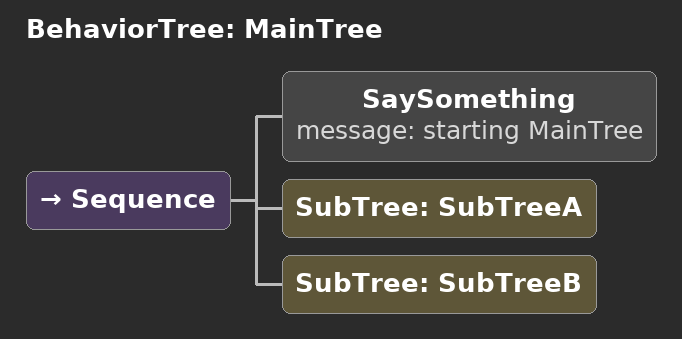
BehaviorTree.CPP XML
<root BTCPP_format="4">
    <include path="./treeA.xml" />
    <include path="./treeB.xml" />
    <BehaviorTree ID="MainTree">
        <Sequence>
            <SaySomething message="starting MainTree" />
            <SubTree ID="SubTreeA" />
            <SubTree ID="SubTreeB" />
        </Sequence>
    </BehaviorTree>
</root>
